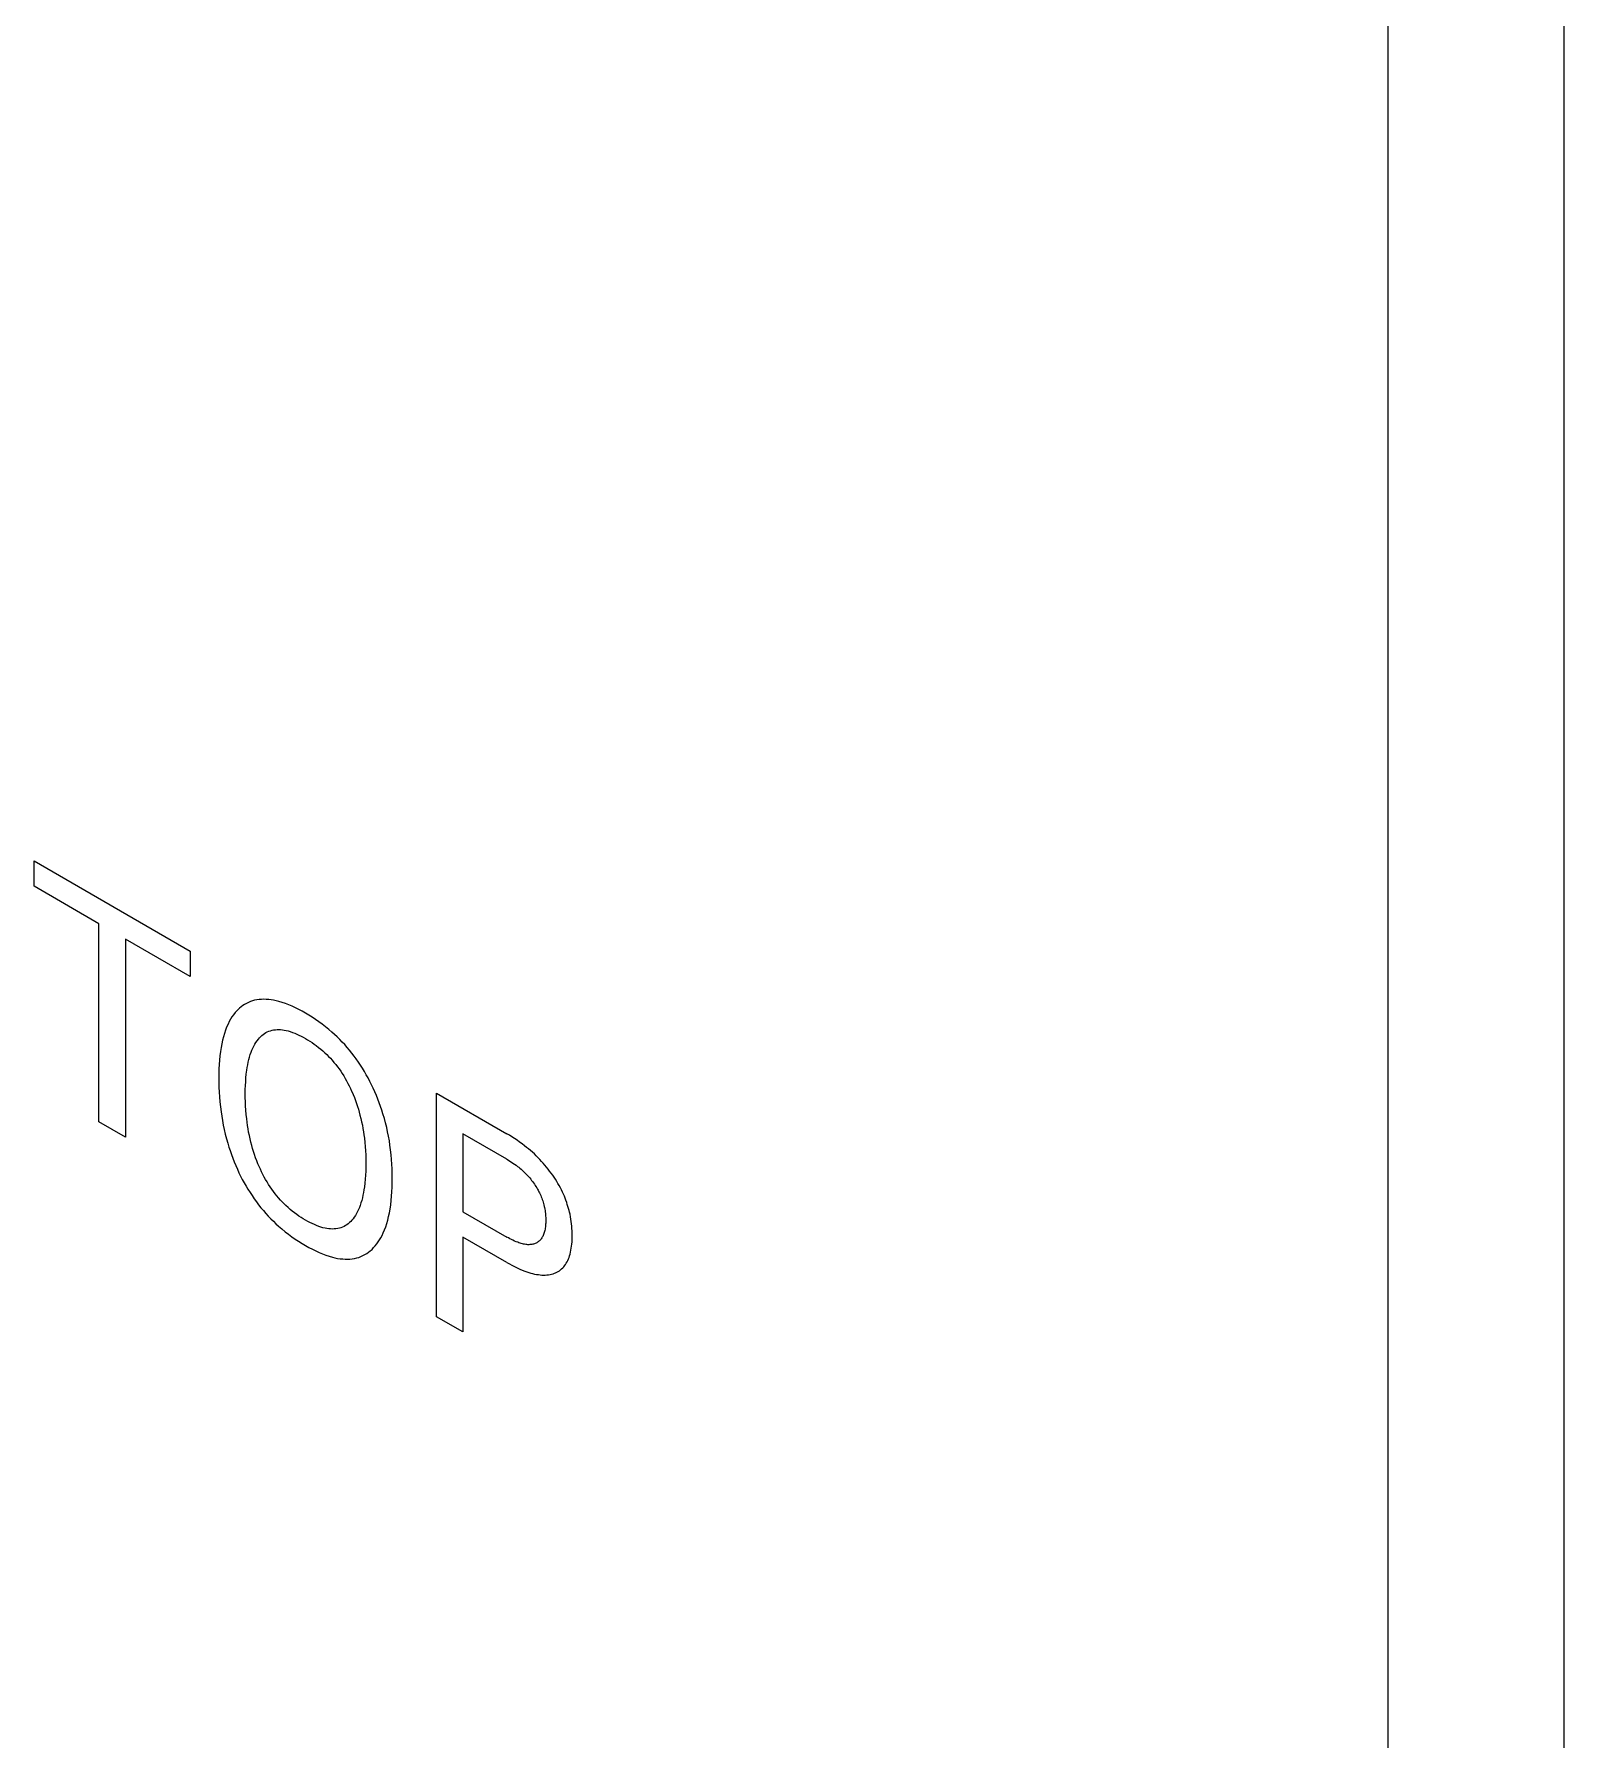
# Model space of a CAD drawing. Extents: x 0 to 420, y 0 to 297.
# Drawn here: x 178.3 to 190.59, y 159.09 to 172.8 of the extents above; entities that cross this region are included whole.
import ezdxf

# ---------------------------------------------------------------- set-up
doc = ezdxf.new("R2010")
doc.units = 0
doc.header["$LTSCALE"] = 23.1
doc.layers.add('40000_ISO', color=7, linetype='CONTINUOUS')

msp = doc.modelspace()

# ---------------------------------------------------------------- linework, layer by layer
at = {"layer": '40000_ISO', "color": 7, "linetype": 'CONTINUOUS'}
for p, q in [((189.18, 173.506), (189.18, 138.397)), ((190.594, 173.506), (190.594, 138.397)), ((178.295, 165.951), (178.295, 166.155)), ((178.295, 166.155), (179.551, 165.43)), ((178.816, 165.65), (178.295, 165.951)), ((178.816, 164.058), (178.816, 165.65)), ((179.029, 165.527), (179.029, 163.935)), ((179.551, 165.226), (179.029, 165.527)), ((179.551, 165.43), (179.551, 165.226)), ((179.945, 164.971), (179.94, 164.966)), ((179.959, 164.982), (179.945, 164.971)), ((179.973, 164.992), (179.959, 164.982)), ((179.987, 165.002), (179.973, 164.992)), ((180.002, 165.01), (179.987, 165.002)), ((180.018, 165.018), (180.002, 165.01)), ((180.034, 165.024), (180.018, 165.018)), ((180.051, 165.03), (180.034, 165.024)), ((180.068, 165.035), (180.051, 165.03)), ((180.085, 165.038), (180.068, 165.035)), ((180.104, 165.041), (180.085, 165.038)), ((180.122, 165.042), (180.104, 165.041)), ((180.141, 165.043), (180.122, 165.042)), ((180.161, 165.042), (180.141, 165.043)), ((180.181, 165.041), (180.161, 165.042)), ((180.201, 165.038), (180.181, 165.041)), ((180.221, 165.035), (180.201, 165.038)), ((180.242, 165.03), (180.221, 165.035)), ((180.262, 165.025), (180.242, 165.03)), ((180.289, 165.017), (180.262, 165.025)), ((180.315, 165.008), (180.289, 165.017)), ((180.342, 164.998), (180.315, 165.008)), ((180.369, 164.987), (180.342, 164.998)), ((180.396, 164.974), (180.369, 164.987)), ((180.423, 164.961), (180.396, 164.974)), ((179.854, 164.843), (179.843, 164.819)), ((179.864, 164.864), (179.854, 164.843)), ((179.875, 164.883), (179.864, 164.864)), ((179.886, 164.902), (179.875, 164.883)), ((179.899, 164.919), (179.886, 164.902)), ((179.912, 164.936), (179.899, 164.919)), ((179.926, 164.951), (179.912, 164.936)), ((179.94, 164.966), (179.926, 164.951)), ((180.45, 164.946), (180.423, 164.961)), ((180.477, 164.931), (180.45, 164.946)), ((180.504, 164.915), (180.477, 164.931)), ((180.531, 164.898), (180.504, 164.915)), ((180.558, 164.881), (180.531, 164.898)), ((180.584, 164.862), (180.558, 164.881)), ((180.611, 164.843), (180.584, 164.862)), ((180.638, 164.822), (180.611, 164.843)), ((179.81, 164.714), (179.804, 164.685)), ((179.817, 164.741), (179.81, 164.714)), ((179.825, 164.768), (179.817, 164.741)), ((179.833, 164.794), (179.825, 164.768)), ((179.843, 164.819), (179.833, 164.794)), ((180.069, 164.681), (180.078, 164.696)), ((180.078, 164.696), (180.088, 164.709)), ((180.088, 164.709), (180.098, 164.722)), ((180.098, 164.722), (180.107, 164.733)), ((180.107, 164.733), (180.116, 164.742)), ((180.116, 164.742), (180.126, 164.751)), ((180.126, 164.751), (180.136, 164.76)), ((180.136, 164.76), (180.147, 164.768)), ((180.147, 164.768), (180.159, 164.775)), ((180.159, 164.775), (180.17, 164.781)), ((180.17, 164.781), (180.182, 164.786)), ((180.182, 164.786), (180.195, 164.79)), ((180.195, 164.79), (180.208, 164.794)), ((180.208, 164.794), (180.221, 164.797)), ((180.221, 164.797), (180.235, 164.798)), ((180.235, 164.798), (180.248, 164.799)), ((180.248, 164.799), (180.263, 164.799)), ((180.263, 164.799), (180.277, 164.799)), ((180.277, 164.799), (180.292, 164.797)), ((180.292, 164.797), (180.306, 164.795)), ((180.306, 164.795), (180.322, 164.792)), ((180.322, 164.792), (180.338, 164.788)), ((180.338, 164.788), (180.355, 164.783)), ((180.355, 164.783), (180.372, 164.777)), ((180.372, 164.777), (180.39, 164.771)), ((180.39, 164.771), (180.407, 164.763)), ((180.407, 164.763), (180.424, 164.755)), ((180.424, 164.755), (180.442, 164.747)), ((180.442, 164.747), (180.459, 164.737)), ((180.459, 164.737), (180.477, 164.727)), ((180.477, 164.727), (180.494, 164.717)), ((180.494, 164.717), (180.512, 164.706)), ((180.512, 164.706), (180.53, 164.694)), ((180.53, 164.694), (180.547, 164.682)), ((180.664, 164.801), (180.638, 164.822)), ((180.69, 164.778), (180.664, 164.801)), ((180.711, 164.759), (180.69, 164.778)), ((180.731, 164.74), (180.711, 164.759)), ((180.752, 164.72), (180.731, 164.74)), ((180.772, 164.699), (180.752, 164.72)), ((180.792, 164.678), (180.772, 164.699)), ((179.789, 164.589), (179.786, 164.554)), ((179.793, 164.623), (179.789, 164.589)), ((179.798, 164.656), (179.793, 164.623)), ((179.804, 164.685), (179.798, 164.656)), ((180.016, 164.537), (180.021, 164.558)), ((180.021, 164.558), (180.027, 164.578)), ((180.027, 164.578), (180.033, 164.598)), ((180.033, 164.598), (180.039, 164.617)), ((180.039, 164.617), (180.046, 164.634)), ((180.046, 164.634), (180.053, 164.651)), ((180.053, 164.651), (180.061, 164.666)), ((180.061, 164.666), (180.069, 164.681)), ((180.547, 164.682), (180.564, 164.67)), ((180.564, 164.67), (180.582, 164.656)), ((180.582, 164.656), (180.599, 164.642)), ((180.599, 164.642), (180.616, 164.628)), ((180.616, 164.628), (180.633, 164.612)), ((180.633, 164.612), (180.648, 164.598)), ((180.648, 164.598), (180.663, 164.583)), ((180.663, 164.583), (180.678, 164.568)), ((180.678, 164.568), (180.692, 164.552)), ((180.811, 164.656), (180.792, 164.678)), ((180.83, 164.633), (180.811, 164.656)), ((180.849, 164.61), (180.83, 164.633)), ((180.867, 164.586), (180.849, 164.61)), ((180.884, 164.563), (180.867, 164.586)), ((180.902, 164.538), (180.884, 164.563)), ((179.781, 164.483), (179.78, 164.447)), ((179.78, 164.447), (179.78, 164.41)), ((179.783, 164.519), (179.781, 164.483)), ((179.786, 164.554), (179.783, 164.519)), ((179.998, 164.411), (180.001, 164.442)), ((180.001, 164.442), (180.005, 164.472)), ((180.005, 164.472), (180.008, 164.494)), ((180.008, 164.494), (180.012, 164.516)), ((180.012, 164.516), (180.016, 164.537)), ((180.692, 164.552), (180.706, 164.535)), ((180.706, 164.535), (180.72, 164.518)), ((180.72, 164.518), (180.734, 164.501)), ((180.734, 164.501), (180.747, 164.483)), ((180.747, 164.483), (180.76, 164.465)), ((180.76, 164.465), (180.772, 164.446)), ((180.772, 164.446), (180.784, 164.426)), ((180.784, 164.426), (180.796, 164.406)), ((180.918, 164.513), (180.902, 164.538)), ((180.934, 164.488), (180.918, 164.513)), ((180.95, 164.462), (180.934, 164.488)), ((180.965, 164.436), (180.95, 164.462)), ((180.98, 164.41), (180.965, 164.436)), ((179.78, 164.41), (179.78, 164.373)), ((179.78, 164.373), (179.781, 164.335)), ((179.781, 164.335), (179.783, 164.296)), ((179.783, 164.296), (179.786, 164.258)), ((179.993, 164.317), (179.994, 164.349)), ((179.993, 164.285), (179.993, 164.317)), ((179.993, 164.252), (179.993, 164.285)), ((179.994, 164.349), (179.996, 164.38)), ((179.996, 164.38), (179.998, 164.411)), ((180.796, 164.406), (180.807, 164.386)), ((180.807, 164.386), (180.818, 164.366)), ((180.818, 164.366), (180.829, 164.346)), ((180.829, 164.346), (180.839, 164.325)), ((180.839, 164.325), (180.848, 164.305)), ((180.848, 164.305), (180.857, 164.284)), ((180.857, 164.284), (180.86, 164.276)), ((180.994, 164.383), (180.98, 164.41)), ((181.007, 164.356), (180.994, 164.383)), ((181.021, 164.327), (181.007, 164.356)), ((181.034, 164.298), (181.021, 164.327)), ((181.047, 164.269), (181.034, 164.298)), ((181.53, 162.491), (181.53, 164.288)), ((181.53, 164.288), (182.095, 163.961)), ((179.786, 164.258), (179.789, 164.218)), ((179.789, 164.218), (179.793, 164.179)), ((179.793, 164.179), (179.798, 164.139)), ((179.994, 164.219), (179.993, 164.252)), ((179.995, 164.185), (179.994, 164.219)), ((179.998, 164.151), (179.995, 164.185)), ((180.001, 164.116), (179.998, 164.151)), ((180.86, 164.276), (180.87, 164.253)), ((180.87, 164.253), (180.879, 164.229)), ((180.879, 164.229), (180.887, 164.205)), ((180.887, 164.205), (180.895, 164.182)), ((180.895, 164.182), (180.902, 164.158)), ((180.902, 164.158), (180.909, 164.135)), ((181.059, 164.24), (181.047, 164.269)), ((181.07, 164.21), (181.059, 164.24)), ((181.081, 164.181), (181.07, 164.21)), ((181.091, 164.151), (181.081, 164.181)), ((181.1, 164.122), (181.091, 164.151)), ((179.029, 163.935), (178.816, 164.058)), ((179.798, 164.139), (179.803, 164.103)), ((179.803, 164.103), (179.809, 164.068)), ((179.809, 164.068), (179.816, 164.031)), ((179.816, 164.031), (179.824, 163.995)), ((180.004, 164.082), (180.001, 164.116)), ((180.008, 164.055), (180.004, 164.082)), ((180.011, 164.029), (180.008, 164.055)), ((180.016, 164.002), (180.011, 164.029)), ((180.909, 164.135), (180.915, 164.112)), ((180.915, 164.112), (180.922, 164.085)), ((180.922, 164.085), (180.928, 164.058)), ((180.928, 164.058), (180.934, 164.031)), ((180.934, 164.031), (180.939, 164.004)), ((181.111, 164.085), (181.1, 164.122)), ((181.121, 164.049), (181.111, 164.085)), ((181.13, 164.013), (181.121, 164.049)), ((181.137, 163.977), (181.13, 164.013)), ((179.824, 163.995), (179.832, 163.959)), ((179.832, 163.959), (179.842, 163.922)), ((179.842, 163.922), (179.852, 163.885)), ((179.852, 163.885), (179.861, 163.855)), ((180.02, 163.975), (180.016, 164.002)), ((180.026, 163.948), (180.02, 163.975)), ((180.032, 163.921), (180.026, 163.948)), ((180.038, 163.893), (180.032, 163.921)), ((180.045, 163.868), (180.038, 163.893)), ((180.939, 164.004), (180.943, 163.978)), ((180.943, 163.978), (180.947, 163.952)), ((180.947, 163.952), (180.95, 163.926)), ((180.95, 163.926), (180.954, 163.891)), ((180.954, 163.891), (180.957, 163.858)), ((181.144, 163.942), (181.137, 163.977)), ((181.151, 163.906), (181.144, 163.942)), ((181.156, 163.871), (181.151, 163.906)), ((181.161, 163.832), (181.156, 163.871)), ((181.743, 163.961), (181.743, 163.335)), ((182.095, 163.757), (181.743, 163.961)), ((182.116, 163.949), (182.095, 163.961)), ((182.136, 163.936), (182.116, 163.949)), ((182.157, 163.923), (182.136, 163.936)), ((182.178, 163.909), (182.157, 163.923)), ((182.198, 163.895), (182.178, 163.909)), ((182.218, 163.88), (182.198, 163.895)), ((182.239, 163.865), (182.218, 163.88)), ((179.861, 163.855), (179.871, 163.826)), ((179.871, 163.826), (179.881, 163.796)), ((179.881, 163.796), (179.892, 163.766)), ((179.892, 163.766), (179.903, 163.737)), ((179.903, 163.737), (179.916, 163.707)), ((180.052, 163.844), (180.045, 163.868)), ((180.059, 163.819), (180.052, 163.844)), ((180.068, 163.794), (180.059, 163.819)), ((180.076, 163.769), (180.068, 163.794)), ((180.086, 163.744), (180.076, 163.769)), ((180.095, 163.719), (180.086, 163.744)), ((180.957, 163.858), (180.959, 163.824)), ((180.959, 163.824), (180.961, 163.791)), ((180.961, 163.791), (180.962, 163.758)), ((180.962, 163.758), (180.962, 163.725)), ((181.166, 163.793), (181.161, 163.832)), ((181.169, 163.755), (181.166, 163.793)), ((181.172, 163.717), (181.169, 163.755)), ((182.095, 163.757), (182.108, 163.75)), ((182.108, 163.75), (182.12, 163.742)), ((182.12, 163.742), (182.133, 163.734)), ((182.133, 163.734), (182.145, 163.726)), ((182.255, 163.852), (182.239, 163.865)), ((182.27, 163.84), (182.255, 163.852)), ((182.286, 163.826), (182.27, 163.84)), ((182.301, 163.813), (182.286, 163.826)), ((182.317, 163.799), (182.301, 163.813)), ((182.332, 163.784), (182.317, 163.799)), ((182.347, 163.769), (182.332, 163.784)), ((182.362, 163.754), (182.347, 163.769)), ((182.375, 163.739), (182.362, 163.754)), ((182.389, 163.725), (182.375, 163.739)), ((179.916, 163.707), (179.929, 163.678)), ((179.929, 163.678), (179.942, 163.648)), ((179.942, 163.648), (179.955, 163.621)), ((179.955, 163.621), (179.969, 163.594)), ((180.104, 163.698), (180.095, 163.719)), ((180.114, 163.677), (180.104, 163.698)), ((180.124, 163.656), (180.114, 163.677)), ((180.134, 163.635), (180.124, 163.656)), ((180.145, 163.614), (180.134, 163.635)), ((180.156, 163.594), (180.145, 163.614)), ((180.957, 163.597), (180.954, 163.565)), ((180.959, 163.628), (180.957, 163.597)), ((180.961, 163.66), (180.959, 163.628)), ((180.962, 163.693), (180.961, 163.66)), ((180.962, 163.725), (180.962, 163.693)), ((181.173, 163.679), (181.172, 163.717)), ((181.174, 163.642), (181.173, 163.679)), ((181.175, 163.605), (181.174, 163.642)), ((181.174, 163.568), (181.175, 163.605)), ((182.145, 163.726), (182.158, 163.717)), ((182.158, 163.717), (182.17, 163.708)), ((182.17, 163.708), (182.182, 163.699)), ((182.182, 163.699), (182.192, 163.692)), ((182.192, 163.692), (182.201, 163.684)), ((182.201, 163.684), (182.21, 163.676)), ((182.21, 163.676), (182.22, 163.668)), ((182.22, 163.668), (182.229, 163.659)), ((182.229, 163.659), (182.238, 163.651)), ((182.238, 163.651), (182.247, 163.642)), ((182.247, 163.642), (182.256, 163.632)), ((182.256, 163.632), (182.264, 163.624)), ((182.264, 163.624), (182.272, 163.615)), ((182.272, 163.615), (182.28, 163.606)), ((182.28, 163.606), (182.288, 163.596)), ((182.288, 163.596), (182.295, 163.587)), ((182.402, 163.709), (182.389, 163.725)), ((182.415, 163.694), (182.402, 163.709)), ((182.428, 163.678), (182.415, 163.694)), ((182.44, 163.662), (182.428, 163.678)), ((182.453, 163.645), (182.44, 163.662)), ((182.465, 163.628), (182.453, 163.645)), ((182.476, 163.612), (182.465, 163.628)), ((182.486, 163.596), (182.476, 163.612)), ((182.497, 163.579), (182.486, 163.596)), ((179.969, 163.594), (179.984, 163.567)), ((179.984, 163.567), (179.999, 163.541)), ((179.999, 163.541), (180.014, 163.515)), ((180.014, 163.515), (180.031, 163.489)), ((180.031, 163.489), (180.047, 163.464)), ((180.047, 163.464), (180.064, 163.439)), ((180.168, 163.574), (180.156, 163.594)), ((180.18, 163.554), (180.168, 163.574)), ((180.193, 163.534), (180.18, 163.554)), ((180.205, 163.516), (180.193, 163.534)), ((180.219, 163.498), (180.205, 163.516)), ((180.232, 163.48), (180.219, 163.498)), ((180.246, 163.462), (180.232, 163.48)), ((180.26, 163.446), (180.246, 163.462)), ((180.939, 163.468), (180.934, 163.447)), ((180.944, 163.49), (180.939, 163.468)), ((180.947, 163.512), (180.944, 163.49)), ((180.951, 163.535), (180.947, 163.512)), ((180.954, 163.565), (180.951, 163.535)), ((181.166, 163.424), (181.169, 163.459)), ((181.169, 163.459), (181.172, 163.495)), ((181.172, 163.495), (181.173, 163.531)), ((181.173, 163.531), (181.174, 163.568)), ((182.295, 163.587), (182.303, 163.577)), ((182.303, 163.577), (182.31, 163.567)), ((182.31, 163.567), (182.317, 163.557)), ((182.317, 163.557), (182.323, 163.547)), ((182.323, 163.547), (182.33, 163.537)), ((182.33, 163.537), (182.336, 163.527)), ((182.336, 163.527), (182.342, 163.517)), ((182.342, 163.517), (182.347, 163.507)), ((182.347, 163.507), (182.353, 163.496)), ((182.353, 163.496), (182.358, 163.486)), ((182.358, 163.486), (182.363, 163.475)), ((182.363, 163.475), (182.368, 163.465)), ((182.368, 163.465), (182.372, 163.454)), ((182.507, 163.562), (182.497, 163.579)), ((182.517, 163.545), (182.507, 163.562)), ((182.526, 163.528), (182.517, 163.545)), ((182.535, 163.51), (182.526, 163.528)), ((182.544, 163.493), (182.535, 163.51)), ((182.552, 163.475), (182.544, 163.493)), ((182.559, 163.459), (182.552, 163.475)), ((182.565, 163.443), (182.559, 163.459)), ((180.064, 163.439), (180.082, 163.414)), ((180.082, 163.414), (180.1, 163.39)), ((180.1, 163.39), (180.119, 163.367)), ((180.119, 163.367), (180.138, 163.344)), ((180.138, 163.344), (180.158, 163.321)), ((180.158, 163.321), (180.178, 163.3)), ((180.275, 163.429), (180.26, 163.446)), ((180.29, 163.414), (180.275, 163.429)), ((180.305, 163.398), (180.29, 163.414)), ((180.32, 163.384), (180.305, 163.398)), ((180.337, 163.368), (180.32, 163.384)), ((180.354, 163.353), (180.337, 163.368)), ((180.371, 163.339), (180.354, 163.353)), ((180.389, 163.326), (180.371, 163.339)), ((180.406, 163.313), (180.389, 163.326)), ((180.895, 163.336), (180.887, 163.32)), ((180.903, 163.352), (180.895, 163.336)), ((180.91, 163.369), (180.903, 163.352)), ((180.916, 163.386), (180.91, 163.369)), ((180.923, 163.405), (180.916, 163.386)), ((180.929, 163.426), (180.923, 163.405)), ((180.934, 163.447), (180.929, 163.426)), ((181.145, 163.296), (181.151, 163.325)), ((181.151, 163.325), (181.157, 163.355)), ((181.157, 163.355), (181.162, 163.389)), ((181.162, 163.389), (181.166, 163.424)), ((181.743, 163.335), (182.095, 163.131)), ((182.372, 163.454), (182.376, 163.443)), ((182.376, 163.443), (182.38, 163.432)), ((182.38, 163.432), (182.384, 163.422)), ((182.384, 163.422), (182.387, 163.411)), ((182.387, 163.411), (182.391, 163.4)), ((182.391, 163.4), (182.393, 163.389)), ((182.393, 163.389), (182.396, 163.378)), ((182.396, 163.378), (182.398, 163.368)), ((182.398, 163.368), (182.401, 163.356)), ((182.401, 163.356), (182.403, 163.344)), ((182.403, 163.344), (182.404, 163.333)), ((182.404, 163.333), (182.406, 163.321)), ((182.406, 163.321), (182.407, 163.31)), ((182.571, 163.427), (182.565, 163.443)), ((182.577, 163.41), (182.571, 163.427)), ((182.582, 163.394), (182.577, 163.41)), ((182.587, 163.378), (182.582, 163.394)), ((182.592, 163.362), (182.587, 163.378)), ((182.596, 163.346), (182.592, 163.362)), ((182.6, 163.33), (182.596, 163.346)), ((182.604, 163.314), (182.6, 163.33)), ((180.178, 163.3), (180.198, 163.278)), ((180.198, 163.278), (180.219, 163.258)), ((180.219, 163.258), (180.239, 163.238)), ((180.239, 163.238), (180.26, 163.219)), ((180.26, 163.219), (180.287, 163.196)), ((180.287, 163.196), (180.313, 163.174)), ((180.424, 163.3), (180.406, 163.313)), ((180.441, 163.289), (180.424, 163.3)), ((180.459, 163.278), (180.441, 163.289)), ((180.477, 163.267), (180.459, 163.278)), ((180.495, 163.257), (180.477, 163.267)), ((180.512, 163.248), (180.495, 163.257)), ((180.53, 163.239), (180.512, 163.248)), ((180.548, 163.231), (180.53, 163.239)), ((180.565, 163.224), (180.548, 163.231)), ((180.583, 163.217), (180.565, 163.224)), ((180.6, 163.211), (180.583, 163.217)), ((180.617, 163.206), (180.6, 163.211)), ((180.634, 163.202), (180.617, 163.206)), ((180.649, 163.199), (180.634, 163.202)), ((180.664, 163.197), (180.649, 163.199)), ((180.679, 163.196), (180.664, 163.197)), ((180.694, 163.195), (180.679, 163.196)), ((180.708, 163.196), (180.694, 163.195)), ((180.722, 163.197), (180.708, 163.196)), ((180.736, 163.199), (180.722, 163.197)), ((180.749, 163.202), (180.736, 163.199)), ((180.762, 163.206), (180.749, 163.202)), ((180.774, 163.211), (180.762, 163.206)), ((180.787, 163.216), (180.774, 163.211)), ((180.798, 163.223), (180.787, 163.216)), ((180.81, 163.23), (180.798, 163.223)), ((180.821, 163.238), (180.81, 163.23)), ((180.831, 163.247), (180.821, 163.238)), ((180.841, 163.257), (180.831, 163.247)), ((180.85, 163.267), (180.841, 163.257)), ((180.859, 163.278), (180.85, 163.267)), ((180.869, 163.291), (180.859, 163.278)), ((180.879, 163.305), (180.869, 163.291)), ((180.887, 163.32), (180.879, 163.305)), ((181.102, 163.164), (181.113, 163.189)), ((181.113, 163.189), (181.122, 163.214)), ((181.122, 163.214), (181.131, 163.241)), ((181.131, 163.241), (181.138, 163.268)), ((181.138, 163.268), (181.145, 163.296)), ((182.401, 163.184), (182.398, 163.175)), ((182.403, 163.194), (182.401, 163.184)), ((182.404, 163.203), (182.403, 163.194)), ((182.406, 163.213), (182.404, 163.203)), ((182.407, 163.223), (182.406, 163.213)), ((182.407, 163.31), (182.407, 163.299)), ((182.407, 163.299), (182.408, 163.288)), ((182.408, 163.244), (182.407, 163.234)), ((182.407, 163.234), (182.407, 163.223)), ((182.408, 163.288), (182.408, 163.277)), ((182.408, 163.277), (182.408, 163.266)), ((182.408, 163.266), (182.408, 163.255)), ((182.408, 163.255), (182.408, 163.244)), ((182.608, 163.295), (182.604, 163.314)), ((182.611, 163.275), (182.608, 163.295)), ((182.614, 163.256), (182.611, 163.275)), ((182.616, 163.237), (182.614, 163.256)), ((182.618, 163.219), (182.616, 163.237)), ((182.619, 163.2), (182.618, 163.219)), ((182.62, 163.182), (182.619, 163.2)), ((180.313, 163.174), (180.34, 163.154)), ((180.34, 163.154), (180.368, 163.134)), ((180.368, 163.134), (180.395, 163.115)), ((180.395, 163.115), (180.422, 163.097)), ((180.422, 163.097), (180.449, 163.08)), ((180.449, 163.08), (180.477, 163.063)), ((180.477, 163.063), (180.504, 163.048)), ((180.504, 163.048), (180.532, 163.034)), ((181.025, 163.046), (181.038, 163.06)), ((181.038, 163.06), (181.05, 163.076)), ((181.05, 163.076), (181.062, 163.092)), ((181.062, 163.092), (181.073, 163.109)), ((181.073, 163.109), (181.083, 163.126)), ((181.083, 163.126), (181.093, 163.145)), ((181.093, 163.145), (181.102, 163.164)), ((181.743, 163.131), (181.743, 162.368)), ((182.095, 162.927), (181.743, 163.131)), ((182.108, 163.124), (182.095, 163.131)), ((182.12, 163.117), (182.108, 163.124)), ((182.133, 163.111), (182.12, 163.117)), ((182.145, 163.105), (182.133, 163.111)), ((182.158, 163.099), (182.145, 163.105)), ((182.17, 163.094), (182.158, 163.099)), ((182.183, 163.089), (182.17, 163.094)), ((182.192, 163.085), (182.183, 163.089)), ((182.202, 163.082), (182.192, 163.085)), ((182.211, 163.08), (182.202, 163.082)), ((182.221, 163.077), (182.211, 163.08)), ((182.23, 163.075), (182.221, 163.077)), ((182.239, 163.073), (182.23, 163.075)), ((182.248, 163.072), (182.239, 163.073)), ((182.257, 163.071), (182.248, 163.072)), ((182.265, 163.07), (182.257, 163.071)), ((182.273, 163.07), (182.265, 163.07)), ((182.281, 163.071), (182.273, 163.07)), ((182.289, 163.071), (182.281, 163.071)), ((182.296, 163.072), (182.289, 163.071)), ((182.304, 163.074), (182.296, 163.072)), ((182.311, 163.075), (182.304, 163.074)), ((182.318, 163.077), (182.311, 163.075)), ((182.324, 163.08), (182.318, 163.077)), ((182.331, 163.083), (182.324, 163.08)), ((182.337, 163.086), (182.331, 163.083)), ((182.343, 163.089), (182.337, 163.086)), ((182.348, 163.093), (182.343, 163.089)), ((182.354, 163.097), (182.348, 163.093)), ((182.359, 163.102), (182.354, 163.097)), ((182.364, 163.107), (182.359, 163.102)), ((182.368, 163.112), (182.364, 163.107)), ((182.373, 163.118), (182.368, 163.112)), ((182.377, 163.124), (182.373, 163.118)), ((182.381, 163.13), (182.377, 163.124)), ((182.384, 163.137), (182.381, 163.13)), ((182.388, 163.144), (182.384, 163.137)), ((182.391, 163.151), (182.388, 163.144)), ((182.394, 163.159), (182.391, 163.151)), ((182.396, 163.167), (182.394, 163.159)), ((182.398, 163.175), (182.396, 163.167)), ((182.614, 163.042), (182.616, 163.058)), ((182.616, 163.058), (182.618, 163.075)), ((182.618, 163.075), (182.62, 163.092)), ((182.621, 163.164), (182.62, 163.182)), ((182.62, 163.092), (182.621, 163.11)), ((182.621, 163.146), (182.621, 163.164)), ((182.621, 163.128), (182.621, 163.146)), ((182.621, 163.11), (182.621, 163.128)), ((180.532, 163.034), (180.559, 163.02)), ((180.559, 163.02), (180.586, 163.008)), ((180.586, 163.008), (180.613, 162.996)), ((180.613, 162.996), (180.64, 162.986)), ((180.64, 162.986), (180.667, 162.977)), ((180.667, 162.977), (180.693, 162.969)), ((180.693, 162.969), (180.714, 162.964)), ((180.714, 162.964), (180.735, 162.96)), ((180.735, 162.96), (180.755, 162.957)), ((180.755, 162.957), (180.776, 162.955)), ((180.776, 162.955), (180.795, 162.954)), ((180.795, 162.954), (180.815, 162.953)), ((180.815, 162.953), (180.834, 162.954)), ((180.834, 162.954), (180.853, 162.956)), ((180.853, 162.956), (180.871, 162.959)), ((180.871, 162.959), (180.889, 162.963)), ((180.889, 162.963), (180.906, 162.968)), ((180.906, 162.968), (180.923, 162.975)), ((180.923, 162.975), (180.939, 162.982)), ((180.939, 162.982), (180.955, 162.99)), ((180.955, 162.99), (180.97, 162.999)), ((180.97, 162.999), (180.984, 163.009)), ((180.984, 163.009), (180.998, 163.02)), ((180.998, 163.02), (181.012, 163.032)), ((181.012, 163.032), (181.025, 163.046)), ((182.095, 162.927), (182.116, 162.916)), ((182.116, 162.916), (182.137, 162.904)), ((182.56, 162.901), (182.567, 162.911)), ((182.567, 162.911), (182.574, 162.921)), ((182.574, 162.921), (182.58, 162.932)), ((182.58, 162.932), (182.586, 162.944)), ((182.586, 162.944), (182.591, 162.956)), ((182.591, 162.956), (182.596, 162.968)), ((182.596, 162.968), (182.6, 162.981)), ((182.6, 162.981), (182.604, 162.995)), ((182.604, 162.995), (182.608, 163.01)), ((182.608, 163.01), (182.611, 163.026)), ((182.611, 163.026), (182.614, 163.042)), ((182.137, 162.904), (182.158, 162.894)), ((182.158, 162.894), (182.179, 162.883)), ((182.179, 162.883), (182.199, 162.874)), ((182.199, 162.874), (182.22, 162.865)), ((182.22, 162.865), (182.241, 162.857)), ((182.241, 162.857), (182.256, 162.851)), ((182.256, 162.851), (182.272, 162.846)), ((182.272, 162.846), (182.288, 162.842)), ((182.288, 162.842), (182.303, 162.837)), ((182.303, 162.837), (182.319, 162.834)), ((182.319, 162.834), (182.334, 162.831)), ((182.334, 162.831), (182.349, 162.829)), ((182.349, 162.829), (182.364, 162.827)), ((182.364, 162.827), (182.378, 162.826)), ((182.378, 162.826), (182.391, 162.826)), ((182.391, 162.826), (182.405, 162.826)), ((182.405, 162.826), (182.418, 162.827)), ((182.418, 162.827), (182.43, 162.828)), ((182.43, 162.828), (182.443, 162.83)), ((182.443, 162.83), (182.455, 162.833)), ((182.455, 162.833), (182.467, 162.836)), ((182.467, 162.836), (182.478, 162.84)), ((182.478, 162.84), (182.488, 162.844)), ((182.488, 162.844), (182.499, 162.849)), ((182.499, 162.849), (182.509, 162.855)), ((182.509, 162.855), (182.518, 162.861)), ((182.518, 162.861), (182.527, 162.868)), ((182.527, 162.868), (182.536, 162.875)), ((182.536, 162.875), (182.545, 162.883)), ((182.545, 162.883), (182.553, 162.892)), ((182.553, 162.892), (182.56, 162.901)), ((181.743, 162.368), (181.53, 162.491))]:
    msp.add_line(p, q, dxfattribs=at)

doc.saveas('drawing.dxf')
